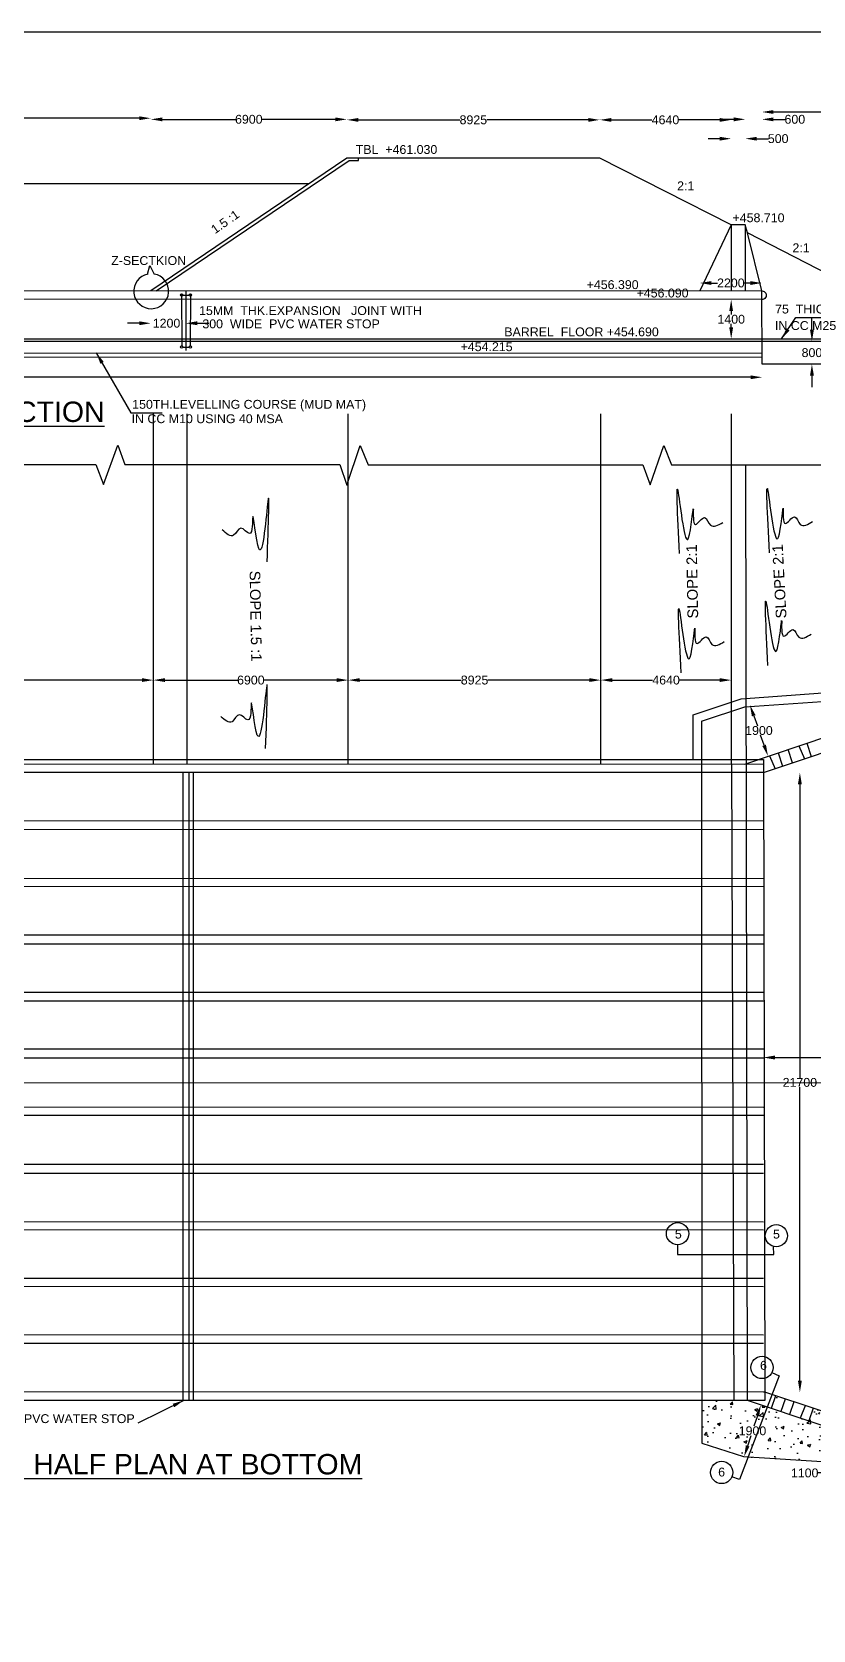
# Model space of a CAD drawing. Header units: inches. Extents: x 37936 to 42542, y -145 to 3102.
# Drawn here: x 39820 to 40701, y 1299 to 3102 of the extents above; entities that cross this region are included whole.
import ezdxf

# ---------------------------------------------------------------- set-up
doc = ezdxf.new("R2010")
doc.units = ezdxf.units.IN
doc.header["$MEASUREMENT"] = 0
doc.layers.add('DIMENSIONS', color=255, linetype='Continuous')
doc.layers.add('TEXT', color=1, linetype='Continuous')
doc.styles.get("Standard").update_dxf_attribs({"font": 'arial.ttf', "height": 10})
doc.dimstyles.get("Standard").update_dxf_attribs({"dimtxt": 12, "dimasz": 13, "dimexe": 0.18, "dimexo": 0.0625, "dimgap": 0.09, "dimtad": 0, "dimtih": 1, "dimtoh": 1, "dimdec": 4, "dimzin": 0, "dimdsep": 46, "dimtxsty": 'Standard', "dimcen": 0.09, "dimse1": 1, "dimse2": 1, "dimadec": 0, "dimazin": 0, "dimtfac": 1, "dimtdec": 4, "dimtofl": 0, "dimtmove": 0, "dimatfit": 3, "dimfxl": 1, "dimtolj": 1, "dimtzin": 0, "dimarcsym": 0})
pattern_1 = [(50, (0, 0), (35.86301, -3.137607), [3.75, -41.25]), (355, (0, 0), (-6.937567, 37.609607), [3, -33]), (100.4514, (2.99, -0.26), (28.92547, 34.471977), [3.18701, -35.057106]), (46.1842, (0, 10), (53.362052, -8.27595), [5.625, -61.875]), (96.6356, (4.447, 9.31), (46.733135, 48.705894), [4.780514, -52.58565]), (351.1842, (0, 10), (46.7331, 48.70593), [4.5, -49.5]), (21, (5, 7.5), (29.845353, -20.130945), [3.75, -41.25]), (326, (5, 7.5), (12.165767, 36.257502), [3, -33]), (71.4514, (7.487, 5.822), (42.01113, 16.126525), [3.18701, -35.057106]), (37.5, (0, 0), (0.6079928, 16.6446927), [0, -32.6, 0, -33.5, 0, -33.125]), (7.5, (0, 0), (13.153477, 19.7205856), [0, -19.1, 0, -31.85, 0, -12.625]), (327.5, (-11.15, 0), (26.691122, -1.1277436), [0, -12.5, 0, -39, 0, -51.75]), (317.5, (-16.15, 0), (29.159308, 5.005249), [0, -16.25, 0, -25.9, 0, -36.75])]

# ---------------------------------------------------------------- blocks, each defined once
blk = doc.blocks.new('*D9')
at = {"layer": 'Defpoints', "color": 0, "transparency": 16777216}
for p in [(39953.8, 3004.3), (39477.5, 2809.8), (39953.8, 2809.6)]:
    blk.add_point(p, dxfattribs=at)
at = {"layer": 'DIMENSIONS', "color": 0, "lineweight": -2, "transparency": 16777216}
for p, q in [((39490.5, 3004.3), (39697.3, 3004.3)), ((39940.8, 3004.3), (39734.1, 3004.3))]:
    blk.add_line(p, q, dxfattribs=at)
at = {"layer": 'DIMENSIONS', "color": 0, "transparency": 16777216}
for points in [[(39490.5, 3006.4), (39490.5, 3002.1), (39477.5, 3004.3)], [(39940.8, 3006.4), (39940.8, 3002.1), (39953.8, 3004.3)]]:
    blk.add_solid(points, dxfattribs=at)
at = {"layer": 'DIMENSIONS', "color": 0, "transparency": 16777216, "insert": (39715.7, 3004.3), "char_height": 10, "attachment_point": 5}
blk.add_mtext('\\A1;15000', dxfattribs=at)
blk = doc.blocks.new('*D10')
at = {"layer": 'Defpoints', "color": 0, "transparency": 16777216}
for p in [(40175.2, 3003), (40175.2, 2959.3), (39953.8, 2809.6)]:
    blk.add_point(p, dxfattribs=at)
at = {"layer": 'DIMENSIONS', "color": 0, "lineweight": -2, "transparency": 16777216}
for p, q in [((39966.8, 3003), (40049.5, 3003)), ((40162.2, 3003), (40079.6, 3003))]:
    blk.add_line(p, q, dxfattribs=at)
at = {"layer": 'DIMENSIONS', "color": 0, "transparency": 16777216}
for points in [[(39966.8, 3005.1), (39966.8, 3000.8), (39953.8, 3003)], [(40162.2, 3005.1), (40162.2, 3000.8), (40175.2, 3003)]]:
    blk.add_solid(points, dxfattribs=at)
at = {"layer": 'DIMENSIONS', "color": 0, "transparency": 16777216, "insert": (40064.5, 3003), "char_height": 10, "attachment_point": 5}
blk.add_mtext('\\A1;6900', dxfattribs=at)
blk = doc.blocks.new('*D11')
at = {"layer": 'Defpoints', "color": 0, "transparency": 16777216}
for p in [(40460.6, 3002.4), (40175.2, 2959.3), (40460.6, 2959.3)]:
    blk.add_point(p, dxfattribs=at)
at = {"layer": 'DIMENSIONS', "color": 0, "lineweight": -2, "transparency": 16777216}
for p, q in [((40188.2, 3002.4), (40302.8, 3002.4)), ((40447.6, 3002.4), (40333, 3002.4))]:
    blk.add_line(p, q, dxfattribs=at)
at = {"layer": 'DIMENSIONS', "color": 0, "transparency": 16777216}
for points in [[(40188.2, 3004.5), (40188.2, 3000.2), (40175.2, 3002.4)], [(40447.6, 3004.5), (40447.6, 3000.2), (40460.6, 3002.4)]]:
    blk.add_solid(points, dxfattribs=at)
at = {"layer": 'DIMENSIONS', "color": 0, "transparency": 16777216, "insert": (40317.9, 3002.4), "char_height": 10, "attachment_point": 5}
blk.add_mtext('\\A1;8925', dxfattribs=at)
blk = doc.blocks.new('*D12')
at = {"layer": 'Defpoints', "color": 0, "transparency": 16777216}
for p in [(40608.9, 3002.4), (40460.6, 2959.3), (40608.9, 2884.1)]:
    blk.add_point(p, dxfattribs=at)
at = {"layer": 'DIMENSIONS', "color": 0, "lineweight": -2, "transparency": 16777216}
for p, q in [((40473.6, 3002.4), (40519.5, 3002.4)), ((40595.9, 3002.4), (40549.9, 3002.4))]:
    blk.add_line(p, q, dxfattribs=at)
at = {"layer": 'DIMENSIONS', "color": 0, "transparency": 16777216}
for points in [[(40473.6, 3004.5), (40473.6, 3000.2), (40460.6, 3002.4)], [(40595.9, 3004.5), (40595.9, 3000.2), (40608.9, 3002.4)]]:
    blk.add_solid(points, dxfattribs=at)
at = {"layer": 'DIMENSIONS', "color": 0, "transparency": 16777216, "insert": (40534.7, 3002.4), "char_height": 10, "attachment_point": 5}
blk.add_mtext('\\A1;4640', dxfattribs=at)
blk = doc.blocks.new('*D13')
at = {"layer": 'Defpoints', "color": 0, "transparency": 16777216}
for p in [(40624.8, 2981.2), (40608.9, 2884.1), (40624.8, 2884.1)]:
    blk.add_point(p, dxfattribs=at)
at = {"layer": 'DIMENSIONS', "color": 0, "lineweight": -2, "transparency": 16777216}
for p, q in [((40595.9, 2981.2), (40582.9, 2981.2)), ((40637.8, 2981.2), (40650.8, 2981.2))]:
    blk.add_line(p, q, dxfattribs=at)
at = {"layer": 'DIMENSIONS', "color": 0, "transparency": 16777216}
for points in [[(40595.9, 2983.3), (40595.9, 2979), (40608.9, 2981.2)], [(40637.8, 2983.3), (40637.8, 2979), (40624.8, 2981.2)]]:
    blk.add_solid(points, dxfattribs=at)
at = {"layer": 'DIMENSIONS', "color": 0, "transparency": 16777216, "insert": (40661.9, 2981.2), "char_height": 10, "attachment_point": 5}
blk.add_mtext('\\A1;500', dxfattribs=at)
blk = doc.blocks.new('*D14')
at = {"layer": 'Defpoints', "color": 0, "transparency": 16777216}
for p in [(40643.6, 3003), (40624.8, 2809.4), (40643.6, 2809.5)]:
    blk.add_point(p, dxfattribs=at)
at = {"layer": 'DIMENSIONS', "color": 0, "lineweight": -2, "transparency": 16777216}
for p, q in [((40611.8, 3003), (40598.8, 3003)), ((40656.6, 3003), (40669.6, 3003))]:
    blk.add_line(p, q, dxfattribs=at)
at = {"layer": 'DIMENSIONS', "color": 0, "transparency": 16777216}
for points in [[(40611.8, 3005.2), (40611.8, 3000.8), (40624.8, 3003)], [(40656.6, 3005.2), (40656.6, 3000.8), (40643.6, 3003)]]:
    blk.add_solid(points, dxfattribs=at)
at = {"layer": 'DIMENSIONS', "color": 0, "transparency": 16777216, "insert": (40680.7, 3003), "char_height": 10, "attachment_point": 5}
blk.add_mtext('\\A1;600', dxfattribs=at)
blk = doc.blocks.new('*D15')
at = {"layer": 'Defpoints', "color": 0, "transparency": 16777216}
for p in [(40893.4, 3011.3), (40893.4, 2827.2), (40643.6, 2809.5)]:
    blk.add_point(p, dxfattribs=at)
at = {"layer": 'DIMENSIONS', "color": 0, "lineweight": -2, "transparency": 16777216}
for p, q in [((40656.6, 3011.3), (40753.5, 3011.3)), ((40880.4, 3011.3), (40783.4, 3011.3))]:
    blk.add_line(p, q, dxfattribs=at)
at = {"layer": 'DIMENSIONS', "color": 0, "transparency": 16777216}
for points in [[(40656.6, 3013.4), (40656.6, 3009.1), (40643.6, 3011.3)], [(40880.4, 3013.4), (40880.4, 3009.1), (40893.4, 3011.3)]]:
    blk.add_solid(points, dxfattribs=at)
at = {"layer": 'DIMENSIONS', "color": 0, "transparency": 16777216, "insert": (40768.5, 3011.3), "char_height": 10, "attachment_point": 5}
blk.add_mtext('\\A1;7800', dxfattribs=at)
blk = doc.blocks.new('*D34')
at = {"layer": 'Defpoints', "color": 0, "transparency": 16777216}
for p in [(38923.5, 2729), (40643.8, 2726.8), (40643.8, 2712.1)]:
    blk.add_point(p, dxfattribs=at)
at = {"layer": 'DIMENSIONS', "color": 0, "lineweight": -2, "transparency": 16777216}
for p, q in [((38936.5, 2712.1), (39689.5, 2712.1)), ((40630.8, 2712.1), (39727.4, 2712.1))]:
    blk.add_line(p, q, dxfattribs=at)
at = {"layer": 'DIMENSIONS', "color": 0, "transparency": 16777216}
for points in [[(38936.5, 2714.2), (38936.5, 2709.9), (38923.5, 2712.1)], [(40630.8, 2714.2), (40630.8, 2709.9), (40643.8, 2712.1)]]:
    blk.add_solid(points, dxfattribs=at)
at = {"layer": 'DIMENSIONS', "color": 0, "transparency": 16777216, "insert": (39708.5, 2712.1), "char_height": 10, "attachment_point": 5}
blk.add_mtext('\\A1;53825', dxfattribs=at)
blk = doc.blocks.new('*D36')
at = {"layer": 'Defpoints', "color": 0, "transparency": 16777216}
for p in [(39953.8, 2809.6), (39993.3, 2809.6), (39993.3, 2773)]:
    blk.add_point(p, dxfattribs=at)
at = {"layer": 'DIMENSIONS', "color": 0, "lineweight": -2, "transparency": 16777216}
for p, q in [((39940.8, 2773), (39927.8, 2773)), ((40006.3, 2773), (40019.3, 2773))]:
    blk.add_line(p, q, dxfattribs=at)
at = {"layer": 'DIMENSIONS', "color": 0, "transparency": 16777216}
for points in [[(39940.8, 2775.2), (39940.8, 2770.8), (39953.8, 2773)], [(40006.3, 2775.2), (40006.3, 2770.8), (39993.3, 2773)]]:
    blk.add_solid(points, dxfattribs=at)
at = {"layer": 'DIMENSIONS', "color": 0, "transparency": 16777216, "insert": (39973.6, 2773), "char_height": 10, "attachment_point": 5}
blk.add_mtext('\\A1;1200.', dxfattribs=at)
blk = doc.blocks.new('*D37')
at = {"layer": 'Defpoints', "color": 0, "transparency": 16777216}
for p in [(40643.6, 2818.4), (40573.4, 2809.4), (40643.6, 2809.6)]:
    blk.add_point(p, dxfattribs=at)
at = {"layer": 'DIMENSIONS', "color": 0, "lineweight": -2, "transparency": 16777216}
for p, q in [((40586.4, 2818.4), (40593.4, 2818.4)), ((40630.6, 2818.4), (40623.6, 2818.4))]:
    blk.add_line(p, q, dxfattribs=at)
at = {"layer": 'DIMENSIONS', "color": 0, "transparency": 16777216}
for points in [[(40586.4, 2820.5), (40586.4, 2816.2), (40573.4, 2818.4)], [(40630.6, 2820.5), (40630.6, 2816.2), (40643.6, 2818.4)]]:
    blk.add_solid(points, dxfattribs=at)
at = {"layer": 'DIMENSIONS', "color": 0, "transparency": 16777216, "insert": (40608.5, 2818.4), "char_height": 10, "attachment_point": 5}
blk.add_mtext('\\A1;2200', dxfattribs=at)
blk = doc.blocks.new('*D38')
at = {"layer": 'Defpoints', "color": 0, "transparency": 16777216}
for p in [(40608.9, 2799.7), (40608.9, 2755.3), (40608.9, 2755.3)]:
    blk.add_point(p, dxfattribs=at)
at = {"layer": 'DIMENSIONS', "color": 0, "lineweight": -2, "transparency": 16777216}
for p, q in [((40608.9, 2786.7), (40608.9, 2782.7)), ((40608.9, 2768.3), (40608.9, 2772.3))]:
    blk.add_line(p, q, dxfattribs=at)
at = {"layer": 'DIMENSIONS', "color": 0, "transparency": 16777216}
for points in [[(40606.7, 2786.7), (40611, 2786.7), (40608.9, 2799.7)], [(40606.7, 2768.3), (40611, 2768.3), (40608.9, 2755.3)]]:
    blk.add_solid(points, dxfattribs=at)
at = {"layer": 'DIMENSIONS', "color": 0, "transparency": 16777216, "insert": (40608.9, 2777.5), "char_height": 10, "attachment_point": 5}
blk.add_mtext('\\A1;1400', dxfattribs=at)
blk = doc.blocks.new('*D39')
at = {"layer": 'Defpoints', "color": 0, "transparency": 16777216}
for p in [(40643.7, 2752.8), (40643.8, 2726.8), (40700, 2726.8)]:
    blk.add_point(p, dxfattribs=at)
at = {"layer": 'DIMENSIONS', "color": 0, "lineweight": -2, "transparency": 16777216}
for p, q in [((40700, 2765.8), (40700, 2778.8)), ((40700, 2713.8), (40700, 2700.8))]:
    blk.add_line(p, q, dxfattribs=at)
at = {"layer": 'DIMENSIONS', "color": 0, "transparency": 16777216}
for points in [[(40697.8, 2765.8), (40702.2, 2765.8), (40700, 2752.8)], [(40697.8, 2713.8), (40702.2, 2713.8), (40700, 2726.8)]]:
    blk.add_solid(points, dxfattribs=at)
at = {"layer": 'DIMENSIONS', "color": 0, "transparency": 16777216, "insert": (40700, 2739.8), "char_height": 10, "attachment_point": 5}
blk.add_mtext('\\A1;800', dxfattribs=at)
blk = doc.blocks.new('*D71')
at = {"layer": 'Defpoints', "color": 0, "transparency": 16777216}
for p in [(39476.9, 2370.5), (39956.8, 2370.5), (39956.8, 2370.5)]:
    blk.add_point(p, dxfattribs=at)
at = {"layer": 'DIMENSIONS', "color": 0, "lineweight": -2, "transparency": 16777216}
for p, q in [((39489.9, 2370.5), (39631.7, 2370.5)), ((39943.8, 2370.5), (39802, 2370.5))]:
    blk.add_line(p, q, dxfattribs=at)
at = {"layer": 'DIMENSIONS', "color": 0, "transparency": 16777216}
for points in [[(39489.9, 2372.7), (39489.9, 2368.4), (39476.9, 2370.5)], [(39943.8, 2372.7), (39943.8, 2368.4), (39956.8, 2370.5)]]:
    blk.add_solid(points, dxfattribs=at)
at = {"layer": 'DIMENSIONS', "color": 0, "transparency": 16777216, "insert": (39716.8, 2370.5), "char_height": 10, "attachment_point": 5}
blk.add_mtext('\\A1;CANAL BED WIDTH 15000', dxfattribs=at)
blk = doc.blocks.new('*D72')
at = {"layer": 'Defpoints', "color": 0, "transparency": 16777216}
for p in [(39956.8, 2370.5), (40176.8, 2370.5), (40176.8, 2370.5)]:
    blk.add_point(p, dxfattribs=at)
at = {"layer": 'DIMENSIONS', "color": 0, "lineweight": -2, "transparency": 16777216}
for p, q in [((39969.8, 2370.5), (40051.8, 2370.5)), ((40163.8, 2370.5), (40081.8, 2370.5))]:
    blk.add_line(p, q, dxfattribs=at)
at = {"layer": 'DIMENSIONS', "color": 0, "transparency": 16777216}
for points in [[(39969.8, 2372.7), (39969.8, 2368.4), (39956.8, 2370.5)], [(40163.8, 2372.7), (40163.8, 2368.4), (40176.8, 2370.5)]]:
    blk.add_solid(points, dxfattribs=at)
at = {"layer": 'DIMENSIONS', "color": 0, "transparency": 16777216, "insert": (40066.8, 2370.5), "char_height": 10, "attachment_point": 5}
blk.add_mtext('\\A1;6900', dxfattribs=at)
blk = doc.blocks.new('*D73')
at = {"layer": 'Defpoints', "color": 0, "transparency": 16777216}
for p in [(40176.8, 2370.5), (40461.7, 2370.5), (40461.7, 2370.5)]:
    blk.add_point(p, dxfattribs=at)
at = {"layer": 'DIMENSIONS', "color": 0, "lineweight": -2, "transparency": 16777216}
for p, q in [((40189.8, 2370.5), (40304.2, 2370.5)), ((40448.7, 2370.5), (40334.3, 2370.5))]:
    blk.add_line(p, q, dxfattribs=at)
at = {"layer": 'DIMENSIONS', "color": 0, "transparency": 16777216}
for points in [[(40189.8, 2372.7), (40189.8, 2368.4), (40176.8, 2370.5)], [(40448.7, 2372.7), (40448.7, 2368.4), (40461.7, 2370.5)]]:
    blk.add_solid(points, dxfattribs=at)
at = {"layer": 'DIMENSIONS', "color": 0, "transparency": 16777216, "insert": (40319.3, 2370.5), "char_height": 10, "attachment_point": 5}
blk.add_mtext('\\A1;8925', dxfattribs=at)
blk = doc.blocks.new('*D74')
at = {"layer": 'Defpoints', "color": 0, "transparency": 16777216}
for p in [(40461.7, 2370.5), (40609, 2370.5), (40609, 2370.5)]:
    blk.add_point(p, dxfattribs=at)
at = {"layer": 'DIMENSIONS', "color": 0, "lineweight": -2, "transparency": 16777216}
for p, q in [((40474.7, 2370.5), (40520.2, 2370.5)), ((40596, 2370.5), (40550.6, 2370.5))]:
    blk.add_line(p, q, dxfattribs=at)
at = {"layer": 'DIMENSIONS', "color": 0, "transparency": 16777216}
for points in [[(40474.7, 2372.7), (40474.7, 2368.4), (40461.7, 2370.5)], [(40596, 2372.7), (40596, 2368.4), (40609, 2370.5)]]:
    blk.add_solid(points, dxfattribs=at)
at = {"layer": 'DIMENSIONS', "color": 0, "transparency": 16777216, "insert": (40535.4, 2370.5), "char_height": 10, "attachment_point": 5}
blk.add_mtext('\\A1;4640', dxfattribs=at)
blk = doc.blocks.new('*D75')
at = {"layer": 'Defpoints', "color": 0, "transparency": 16777216}
for p in [(40619.4, 2338.7), (40639.7, 2281), (40650.4, 2284.8)]:
    blk.add_point(p, dxfattribs=at)
at = {"layer": 'DIMENSIONS', "color": 0, "lineweight": -2, "transparency": 16777216}
for p, q in [((40634.4, 2330.2), (40638.4, 2318.8)), ((40646.1, 2297), (40642, 2308.4))]:
    blk.add_line(p, q, dxfattribs=at)
at = {"layer": 'DIMENSIONS', "color": 0, "transparency": 16777216}
for points in [[(40636.4, 2330.9), (40632.3, 2329.5), (40630, 2342.5)], [(40648.1, 2297.7), (40644, 2296.3), (40650.4, 2284.8)]]:
    blk.add_solid(points, dxfattribs=at)
at = {"layer": 'DIMENSIONS', "color": 0, "transparency": 16777216, "insert": (40640.2, 2313.6), "char_height": 10, "attachment_point": 5}
blk.add_mtext('\\A1;1900', dxfattribs=at)
blk = doc.blocks.new('*D84')
at = {"layer": 'Defpoints', "color": 0, "transparency": 16777216}
for p in [(40645.2, 1944.1), (40895.4, 1944.8), (40895.4, 1944.8)]:
    blk.add_point(p, dxfattribs=at)
at = {"layer": 'DIMENSIONS', "color": 0, "lineweight": -2, "transparency": 16777216}
for p, q in [((40658.2, 1944.8), (40755.3, 1944.8)), ((40882.4, 1944.8), (40785.2, 1944.8))]:
    blk.add_line(p, q, dxfattribs=at)
at = {"layer": 'DIMENSIONS', "color": 0, "transparency": 16777216}
for points in [[(40658.2, 1947), (40658.2, 1942.6), (40645.2, 1944.8)], [(40882.4, 1947), (40882.4, 1942.6), (40895.4, 1944.8)]]:
    blk.add_solid(points, dxfattribs=at)
at = {"layer": 'DIMENSIONS', "color": 0, "transparency": 16777216, "insert": (40770.3, 1944.8), "char_height": 10, "attachment_point": 5}
blk.add_mtext('\\A1;7800', dxfattribs=at)
blk = doc.blocks.new('*D85')
at = {"layer": 'Defpoints', "color": 0, "transparency": 16777216}
for p in [(40645.2, 2266.1), (40646.8, 1567.3), (40686.4, 1567.3)]:
    blk.add_point(p, dxfattribs=at)
at = {"layer": 'DIMENSIONS', "color": 0, "lineweight": -2, "transparency": 16777216}
for p, q in [((40686.4, 2253.1), (40686.4, 1921.9)), ((40686.4, 1580.3), (40686.4, 1911.5))]:
    blk.add_line(p, q, dxfattribs=at)
at = {"layer": 'DIMENSIONS', "color": 0, "transparency": 16777216}
for points in [[(40684.2, 2253.1), (40688.6, 2253.1), (40686.4, 2266.1)], [(40684.2, 1580.3), (40688.6, 1580.3), (40686.4, 1567.3)]]:
    blk.add_solid(points, dxfattribs=at)
at = {"layer": 'DIMENSIONS', "color": 0, "transparency": 16777216, "insert": (40686.4, 1916.7), "char_height": 10, "attachment_point": 5}
blk.add_mtext('\\A1;21700', dxfattribs=at)
blk = doc.blocks.new('*D87')
at = {"layer": 'Defpoints', "color": 0, "transparency": 16777216}
for p in [(40642.4, 1553), (40623.5, 1494.5), (40623.5, 1494.5)]:
    blk.add_point(p, dxfattribs=at)
at = {"layer": 'DIMENSIONS', "color": 0, "lineweight": -2, "transparency": 16777216}
for p, q in [((40638.4, 1540.6), (40634.6, 1528.9)), ((40627.5, 1506.9), (40631.3, 1518.5))]:
    blk.add_line(p, q, dxfattribs=at)
at = {"layer": 'DIMENSIONS', "color": 0, "transparency": 16777216}
for points in [[(40636.3, 1541.3), (40640.4, 1540), (40642.4, 1553)], [(40625.4, 1507.5), (40629.5, 1506.2), (40623.5, 1494.5)]]:
    blk.add_solid(points, dxfattribs=at)
at = {"layer": 'DIMENSIONS', "color": 0, "transparency": 16777216, "insert": (40632.9, 1523.7), "char_height": 10, "attachment_point": 5}
blk.add_mtext('\\A1;1900', dxfattribs=at)
blk = doc.blocks.new('*D88')
at = {"layer": 'Defpoints', "color": 0, "transparency": 16777216}
for p in [(40733.9, 1522.4), (40723.2, 1488.6), (40723.2, 1488.6)]:
    blk.add_point(p, dxfattribs=at)
at = {"layer": 'DIMENSIONS', "color": 0, "lineweight": -2, "transparency": 16777216}
for p, q in [((40730, 1510), (40727.1, 1501)), ((40723.2, 1488.6), (40719.3, 1476.2)), ((40719.3, 1476.2), (40706.3, 1476.2))]:
    blk.add_line(p, q, dxfattribs=at)
at = {"layer": 'DIMENSIONS', "color": 0, "transparency": 16777216}
for points in [[(40727.9, 1510.6), (40732, 1509.3), (40733.9, 1522.4)], [(40725, 1501.6), (40729.2, 1500.3), (40723.2, 1488.6)]]:
    blk.add_solid(points, dxfattribs=at)
at = {"layer": 'DIMENSIONS', "color": 0, "transparency": 16777216, "insert": (40691.8, 1476.2), "char_height": 10, "attachment_point": 5}
blk.add_mtext('\\A1;1100', dxfattribs=at)

msp = doc.modelspace()

# ---------------------------------------------------------------- hatches: boundary and pattern name
at = {"layer": 'DIMENSIONS'}
h = msp.add_hatch(dxfattribs=at)
h.set_pattern_fill('AR-CONC', color=0, scale=5, style=0)
h.set_pattern_definition(pattern_1)
h.paths.add_polyline_path([(40649.49951, 1550.61181), (40627.29527, 1558.03963), (40575.83656, 1558.03963), (40575.87332, 1509.85231), (40622.89999, 1494.68413), (40628.15556, 1494.36296)])
h.paths.add_polyline_path([(40615.98478, 1531.35122), (40649.87291, 1531.35122), (40649.87291, 1516.13976), (40615.98478, 1516.13976)], flags=9)
h = msp.add_hatch(dxfattribs=at)
h.set_pattern_fill('AR-CONC', color=0, scale=5, style=0)
h.set_pattern_definition(pattern_1)
h.paths.add_polyline_path([(40741.7791, 1535.8218), (40736.94148, 1521.36051), (40821.85118, 1492.9563), (40827.86287, 1507.34567)])
h.paths.add_polyline_path([(40731.79246, 1539.12534), (40727.46467, 1540.55695), (40722.6431, 1526.14364), (40726.96603, 1524.69752)], flags=17)
h.paths.add_polyline_path([(40649.49951, 1550.61181), (40628.15556, 1494.36296), (40723.20334, 1488.55454), (40808.26196, 1460.42961), (40821.85118, 1492.9563)])
h.paths.add_polyline_path([(40679.48927, 1556.427), (40669.75247, 1559.64789), (40664.9956, 1545.42802), (40674.72149, 1542.1745)])
h.paths.add_polyline_path([(40669.75247, 1559.64789), (40658.77914, 1563.27782), (40654.03458, 1549.09473), (40664.9956, 1545.42802)])
h.paths.add_polyline_path([(40710.18072, 1546.2744), (40701.22698, 1549.23626), (40696.43482, 1534.9109), (40703.90653, 1532.41144)], flags=17)
h.paths.add_polyline_path([(40771.52985, 1516.34482), (40798.58988, 1516.34482), (40798.58988, 1501.13336), (40771.52985, 1501.13336)], flags=24)
h.paths.add_polyline_path([(40615.98478, 1531.35122), (40649.87291, 1531.35122), (40649.87291, 1516.13976), (40615.98478, 1516.13976)], flags=9)
h = msp.add_hatch(dxfattribs=at)
h.set_pattern_fill('AR-CONC', color=0, scale=5, style=0)
h.set_pattern_definition(pattern_1)
h.paths.add_polyline_path([(40649.49951, 1550.61181), (40628.15556, 1494.36296), (40723.20334, 1488.55454), (40808.26196, 1460.42961), (40821.85118, 1492.9563)])
h.paths.add_polyline_path([(40615.98478, 1531.35122), (40649.87291, 1531.35122), (40649.87291, 1516.13976), (40615.98478, 1516.13976)], flags=9)
h.paths.add_polyline_path([(40771.52985, 1516.34482), (40798.58988, 1516.34482), (40798.58988, 1501.13336), (40771.52985, 1501.13336)], flags=25)

# ---------------------------------------------------------------- linework, layer by layer
at = {"layer": 'DIMENSIONS', "color": 0}
msp.add_lwpolyline([(42541.67375, -145.11836), (37935.83495, -145.11836), (37935.83495, 3101.55918), (42541.67375, 3101.55918)], close=True, dxfattribs=at)
msp.add_lwpolyline([(38177.07949, 2967.41169), (38668.13035, 2967.41169), (38668.13035, 2897.6935), (38971.96333, 2897.6935), (39096.04469, 2959.43154), (39255.54886, 2959.43154), (39477.52755, 2809.79826), (40643.55831, 2809.40852, -1.0164067453), (40643.39661, 2799.67273), (38922.97172, 2800.15157, -1.0572961373), (38923.52842, 2810.08859), (39477.52755, 2809.79826)], format="xyb", dxfattribs=at)
for points in [[(38372.60953, 2827.30133), (38372.60953, 2904.82951), (38403.27303, 2904.82951), (38451.0608, 2829.26553), (38697.64089, 2829.26553), (38745.44866, 2755.28817), (40893.40551, 2755.28817), (40893.40551, 2827.20964), (40720.30574, 2827.20964), (40627.30545, 2874.86362), (40624.82551, 2884.08305), (40608.90432, 2884.08305), (40460.57062, 2959.25275), (40175.23776, 2959.25275), (39953.83157, 2809.63905)], [(39960.00085, 2809.63699), (40177.73581, 2956.63536), (40188.42411, 2956.63536), (40188.42411, 2959.25275)], [(39298.06726, 2930.77038), (40132.79942, 2930.57534)], [(40608.90432, 2884.08305), (40573.3871, 2809.43197)], [(40608.90432, 2884.08305), (40608.87937, 2809.42011)], [(40624.82551, 2884.08305), (40624.80055, 2809.41478)], [(40838.75353, 2726.82199), (40643.80468, 2726.82199), (40643.55831, 2809.40852), (40627.30545, 2874.86362)], [(39950.25046, 2828.33847), (39952.97314, 2838.29263), (39957.68833, 2828.43785)], [(39988.71265, 2806.06015), (39988.76453, 2747.40923)], [(39990.00452, 2804.76829), (39997.2557, 2804.76829)], [(39993.30692, 2809.62586), (39993.30692, 2742.41156)], [(39998.54756, 2806.06015), (39998.4744, 2747.4082)], [(38743.95237, 2752.83203), (40893.40551, 2752.83203), (40893.40551, 2755.28817)], [(38923.52842, 2740.0568), (40643.76734, 2739.33848)], [(39990.00452, 2746.11841), (39997.25592, 2746.09451)], [(38923.52842, 2735.38915), (40643.76734, 2734.67083)], [(39956.82802, 2275.89042), (39956.82802, 2670.86688)], [(39995.08018, 2275.89042), (39995.08018, 2670.86688)], [(40176.7989, 2275.89042), (40176.7989, 2670.86688)], [(40461.71458, 2275.89042), (40461.71458, 2670.86688)], [(40609.04429, 2275.89042), (40609.04429, 2670.86688)], [(39649.96748, 2613.52244), (39891.8676, 2613.52244), (39900.62214, 2591.12221), (39916.55257, 2635.58393), (39924.58955, 2613.78335), (40167.07368, 2613.78335), (40174.99614, 2590.47495), (40190.04886, 2635.28728), (40199.08048, 2613.27699), (40509.13453, 2613.27699), (40517.44796, 2590.78484), (40532.87159, 2635.16752), (40541.51318, 2613.41344), (41205.40336, 2613.41344)], [(40627.29527, 1558.03963), (40625.40521, 2613.41344)], [(40565.92567, 2281.01121), (40565.92567, 2331.30991), (40620.18968, 2349.41795), (40722.45621, 2356.91644), (40833.0796, 2394.02002), (40833.0796, 2495.76823), (40903.77704, 2495.76823), (40903.77704, 2467.60005)], [(38112.30732, 2463.68857), (38373.83282, 2463.68857), (38373.83282, 2482.09963), (38456.08883, 2482.09963), (38456.08883, 2434.03164), (38681.53769, 2434.03164), (39009.46942, 2326.87625), (39009.46942, 2275.89762), (38925.18748, 2275.89762), (38925.18748, 2281.01121), (40645.16156, 2281.01121), (40646.77982, 1558.03963), (38927.21309, 1558.03963), (38925.18748, 2275.89762)], [(40575.25185, 2324.3326), (40624.3399, 2340.33752), (40722.45621, 2347.02955), (40843.11, 2387.6333), (40843.11, 2486.69818), (40893.72646, 2486.69818), (40896.74671, 1484.55919)], [(40624.10376, 2275.7515), (40878.40954, 2361.24538), (40878.40954, 2486.69818)], [(40645.19487, 2266.13269), (40894.14029, 2349.38791), (41205.40336, 2349.38791)], [(40575.25185, 2324.3326), (40575.87332, 1509.85231), (40622.89999, 1494.68413), (40723.20334, 1488.55454), (40844.53556, 1448.43562), (40844.53556, 1348.11114), (40896.74671, 1348.11114), (40896.74671, 1484.55919), (40646.7592, 1567.25397), (40645.19487, 1567.38223)], [(40678.08511, 2277.13223), (40673.02067, 2292.19665)], [(40685.105, 2296.25922), (40691.43618, 2281.59725)], [(40694.12147, 2299.29043), (40699.17327, 2284.18478)], [(39018.82364, 2275.89762), (40645.17334, 2275.74958)], [(40609.04429, 2275.89042), (40611.81993, 1558.03963)], [(40652.2472, 2285.21291), (40658.59141, 2270.61292)], [(40661.81153, 2288.4283), (40666.8463, 2273.37361)], [(40645.19487, 2266.13269), (38925.21454, 2266.30941)], [(39990.0894, 2266.35134), (39990.0894, 1558.0241)], [(39996.86622, 2266.35134), (39996.86622, 1558.0241)], [(40001.89417, 2266.35134), (40001.89417, 1558.0241)], [(40645.19487, 2211.53881), (38925.21454, 2211.71553)], [(40645.19487, 2201.76584), (38925.21454, 2201.94256)], [(40645.19487, 2146.49795), (38925.21454, 2146.67467)], [(40645.19487, 2137.39896), (38925.21454, 2137.57569)], [(40645.19487, 2082.6703), (38925.21454, 2082.84702)], [(40645.19487, 2072.56033), (38925.21454, 2072.73705)], [(40645.19487, 2017.96645), (38925.21454, 2018.14317)], [(40645.19487, 2008.19345), (38925.21454, 2008.37018)], [(40645.19487, 1954.16542), (38925.21454, 1954.34214)], [(40645.19487, 1944.05543), (38925.21454, 1944.23215)], [(38113.3139, 1915.89511), (41205.3718, 1916.77452)], [(40645.19487, 1888.48931), (38925.21454, 1888.66603)], [(40645.19487, 1879.30136), (38925.21454, 1879.47808)], [(40645.19487, 1824.04802), (38925.21454, 1824.22475)], [(40645.19487, 1813.97091), (38925.21454, 1814.14764)], [(40645.19487, 1759.13961), (38925.21454, 1759.31633)], [(40645.19487, 1750.24804), (38925.21454, 1750.42476)], [(40548.40183, 1733.54212), (40548.40183, 1722.48537), (40657.06326, 1722.48537), (40656.70805, 1731.62562)], [(40645.19487, 1695.42442), (38925.21454, 1695.60114)], [(40645.19487, 1686.21684), (38925.21454, 1686.39357)], [(40645.19487, 1631.7018), (38925.21454, 1631.87853)], [(40645.19487, 1622.08498), (38925.21454, 1622.2617)], [(40654.69856, 1589.45286), (40662.86847, 1585.84375), (40618.41552, 1468.69451), (40609.6829, 1471.97485)], [(40645.19487, 1567.38223), (38925.21454, 1567.55895)], [(40879.93705, 1348.11114), (40879.93705, 1473.52527), (40627.29527, 1558.03963)], [(40658.77914, 1563.27782), (40654.03458, 1549.09473)], [(40669.75247, 1559.64789), (40664.9956, 1545.42802)], [(40679.48927, 1556.427), (40674.72149, 1542.1745)], [(40692.48319, 1552.12867), (40686.84577, 1538.11865)], [(40701.22698, 1549.23626), (40696.43482, 1534.9109)]]:
    msp.add_lwpolyline(points, dxfattribs=at)
for centre, radius in [((39988.71265, 2804.76829), 1.29186), ((39998.54756, 2804.76829), 1.29186), ((39988.71265, 2746.11841), 1.29186), ((39998.54756, 2746.11841), 1.29186), ((40548.40183, 1746.14801), 12.60589), ((40659.78307, 1743.85071), 12.60589), ((40643.65111, 1595.25526), 12.60589), ((40598.12766, 1476.84144), 12.60589)]:
    msp.add_circle(centre, radius, dxfattribs=at)
msp.add_arc((39954.40779, 2809.09356), 19.66368, 101.44940606, 80.40685222, dxfattribs=at)
for points in [[(40550.65034, 2513.39413), (40549.13415, 2581.76804), (40560.8846, 2530.81906), (40566.19125, 2563.0173), (40568.65505, 2546.16057), (40578.88934, 2553.73663), (40585.52266, 2545.21357), (40599.35788, 2548.43338)], [(40652.03054, 2514.22458), (40650.51434, 2582.59848), (40662.26479, 2531.6495), (40667.57145, 2563.84775), (40670.03524, 2546.99102), (40680.26953, 2554.56708), (40686.90285, 2546.04401), (40700.73807, 2549.26383)], [(40085.23802, 2503.7575), (40086.05034, 2571.98896), (40075.80899, 2518.86021), (40068.90473, 2554.39438), (40065.10737, 2535.87981), (40055.55644, 2541.85967), (40047.38636, 2533.92486), (40034.49836, 2539.90471)], [(40650.36857, 2387.16575), (40648.85238, 2455.53966), (40660.60283, 2404.59068), (40665.90948, 2436.78892), (40668.37328, 2419.93219), (40678.60757, 2427.50825), (40685.24089, 2418.98519), (40699.07611, 2422.205)], [(40552.31234, 2378.86125), (40550.79614, 2447.23516), (40562.54659, 2396.28618), (40567.85325, 2428.48442), (40570.31705, 2411.62769), (40580.55133, 2419.20375), (40587.18466, 2410.68069), (40601.01987, 2413.9005)], [(40083.52001, 2293.40317), (40084.33233, 2361.63463), (40074.09098, 2308.50588), (40067.18672, 2344.04005), (40063.38936, 2325.52548), (40053.83843, 2331.50533), (40045.66835, 2323.57053), (40032.78035, 2329.55038)]]:
    msp.add_spline(points, degree=3, dxfattribs=at)

# ---------------------------------------------------------------- texts
msp.add_text('6', height=10, dxfattribs=at).set_placement((40594.19116, 1472.25024))
at = {"layer": 'TEXT', "color": 0}
for s, height, p in [('TBL  +461.030', 10, (40185.201, 2964.01244)), ('2:1', 10, (40547.9056, 2923.01522)), ('+458.710', 10, (40610.40097, 2886.99865)), ('Z-SECTKION', 10, (39909.21642, 2838.71036)), ('2:1', 10, (40678.06165, 2853.1451)), ('+456.390', 10, (40445.75923, 2811.54294)), ('+456.090', 10, (40502.10908, 2802.10952)), ('75  THICK WEARING  COAT', 10, (40658.44646, 2784.0283)), ('15MM  THK.EXPANSION   JOINT WITH', 10, (40008.38585, 2782.27504)), ('300  WIDE  PVC WATER STOP', 10, (40012.10519, 2767.31255)), ('BARREL  FLOOR +454.690', 10, (40352.85812, 2758.28979)), ('IN CC M25', 10, (40658.32994, 2765.37737)), ('+454.215', 10, (40303.51393, 2741.55308)), ('150TH.LEVELLING COURSE (MUD MAT)', 10, (39932.91686, 2676.56088)), ('%%ULONGITUDINAL SECTION', 23, (39512.61235, 2661.68122)), ('IN CC M10 USING 40 MSA', 10, (39932.27489, 2660.32642)), ('5', 10, (40545.34879, 1740.62751)), ('5', 10, (40656.05817, 1740.62751)), ('6', 10, (40641.40546, 1592.61338)), ('15MM  THK.EXPANSIONN JOINT WITH 300  WIDE  PVC WATER STOP', 10, (39477.81404, 1532.48811)), ('%%UHALF PLAN AT TOP AND HALF PLAN AT BOTTOM', 23, (39435.66658, 1474.62805))]:
    msp.add_text(s, height=height, dxfattribs=at).set_placement(p)
for s, height, rotation, p in [('1.5 :1', 10, 35.06550069, (40026.33661, 2873.30771)), ('SLOPE 2:1', 12, 91.05386592, (40571.63106, 2440.0158)), ('SLOPE 2:1', 12, 92.97711547, (40671.35201, 2440.36716)), ('SLOPE 1.5 :1', 12, 271.05386592, (40065.40216, 2493.78654))]:
    msp.add_text(s, height=height, rotation=rotation, dxfattribs=at).set_placement(p)

# ---------------------------------------------------------------- dimensions: what is measured, and where the dimension line sits
at = {"layer": 'DIMENSIONS', "color": 0}
for base, p1, p2, text, picture, middle in [((39953.83157, 3004.27254), (39477.52755, 2809.79826), (39953.83157, 2809.63905), '15000', '*D9', (39715.67956, 3004.27254)), ((40893.40551, 3011.26066), (40643.55812, 2809.47074), (40893.40551, 2827.20964), '7800', '*D15', (40768.48182, 3011.26066)), ((40175.23776, 3002.97127), (39953.83157, 2809.63905), (40175.23776, 2959.25275), '6900', '*D10', (40064.53466, 3002.97127)), ((40460.57062, 3002.36168), (40175.23776, 2959.25275), (40460.57062, 2959.25275), '8925', '*D11', (40317.90419, 3002.36168)), ((40608.90432, 3002.36168), (40460.57062, 2959.25275), (40608.90432, 2884.08305), '4640', '*D12', (40534.73747, 3002.36168)), ((40643.55812, 3003.01296), (40624.80055, 2809.41478), (40643.55812, 2809.47074), '600', '*D14', (40680.70542, 3003.01296)), ((40624.82551, 2981.15439), (40608.90432, 2884.08305), (40624.82551, 2884.08305), '500', '*D13', (40661.94552, 2981.15439)), ((40643.55761, 2818.36767), (40573.3871, 2809.43197), (40643.55761, 2809.64131), '2200', '*D37', (40608.47236, 2818.36767)), ((39993.30692, 2772.98743), (39953.83157, 2809.63905), (39993.30692, 2809.62586), '1200.', '*D36', (39973.56924, 2772.98743)), ((40895.35961, 1944.80938), (40645.19487, 1944.05543), (40895.35961, 1944.80938), '7800', '*D84', (40770.27724, 1944.80938))]:
    dim = msp.add_linear_dim(base=base, p1=p1, p2=p2, text=text, dimstyle='Standard', dxfattribs=at)
    dim.commit()
    dim.dimension.update_dxf_attribs({"geometry": picture, "text_midpoint": middle})
for base, p1, p2, text, picture, middle in [((40608.87716, 2755.28817), (40608.87716, 2799.68234), (40608.87716, 2755.28817), '1400', '*D38', (40608.87716, 2777.48525)), ((40686.41571, 1567.25397), (40645.19487, 2266.13269), (40646.7592, 1567.25397), '21700', '*D85', (40686.41571, 1916.69333))]:
    dim = msp.add_linear_dim(base=base, p1=p1, p2=p2, angle=90, text=text, dimstyle='Standard', dxfattribs=at)
    dim.commit()
    dim.dimension.update_dxf_attribs({"geometry": picture, "text_midpoint": middle})
dim = msp.add_linear_dim(base=(40699.99008, 2726.82199), p1=(40643.72709, 2752.83203), p2=(40643.80468, 2726.82199), angle=90, text='800', dimstyle='Standard', dxfattribs=at)
dim.commit()
dim.dimension.update_dxf_attribs({"geometry": '*D39', "text_midpoint": (40699.99008, 2739.82701), "dimtype": 160})
dim = msp.add_linear_dim(base=(40643.80468, 2712.06806), p1=(38923.52842, 2728.98479), p2=(40643.80468, 2726.82199), text='53825', dimstyle='Standard', dxfattribs=at)
dim.commit()
dim.dimension.update_dxf_attribs({"geometry": '*D34', "text_midpoint": (39708.45188, 2712.06806), "dimtype": 160})
for p1, p2, distance, text, picture, middle in [((39476.86885, 2370.52976), (39956.82802, 2370.52976), 0, 'CANAL BED WIDTH 15000', '*D71', (39716.84844, 2370.52976)), ((39956.82802, 2370.52976), (40176.7989, 2370.52976), 0, '6900', '*D72', (40066.81346, 2370.52976)), ((40176.7989, 2370.52976), (40461.71458, 2370.52976), 0, '8925', '*D73', (40319.25674, 2370.52976)), ((40461.71458, 2370.52976), (40609.04429, 2370.52976), 0, '4640', '*D74', (40535.37944, 2370.52976)), ((40619.41217, 2338.73085), (40639.74904, 2281.01121), 11.27596, '1900', '*D75', (40640.21574, 2313.6182)), ((40642.40318, 1552.9857), (40623.53254, 1494.48011), -0.04099, '1900', '*D87', (40632.92884, 1523.74549)), ((40733.85951, 1522.3915), (40723.20334, 1488.55454), 0, '1100', '*D88', (40691.7643, 1476.1549))]:
    dim = msp.add_aligned_dim(p1=p1, p2=p2, distance=distance, text=text, dimstyle='Standard', dxfattribs=at)
    dim.commit()
    dim.dimension.update_dxf_attribs({"geometry": picture, "text_midpoint": middle})

# ---------------------------------------------------------------- leaders
for points in [[(40665.77379, 2755.28817), (40681.73847, 2779.3649), (40786.60736, 2779.42457)], [(39892.41739, 2739.65222), (39931.55896, 2671.89855), (39966.6742, 2672.08817)], [(39991.18698, 1558.07959), (39939.45147, 1532.53872)]]:
    msp.add_leader(points, dimstyle='Standard', override={"dimgap": 0.09, "dimtad": 0}, dxfattribs=at)

doc.saveas('drawing.dxf')
